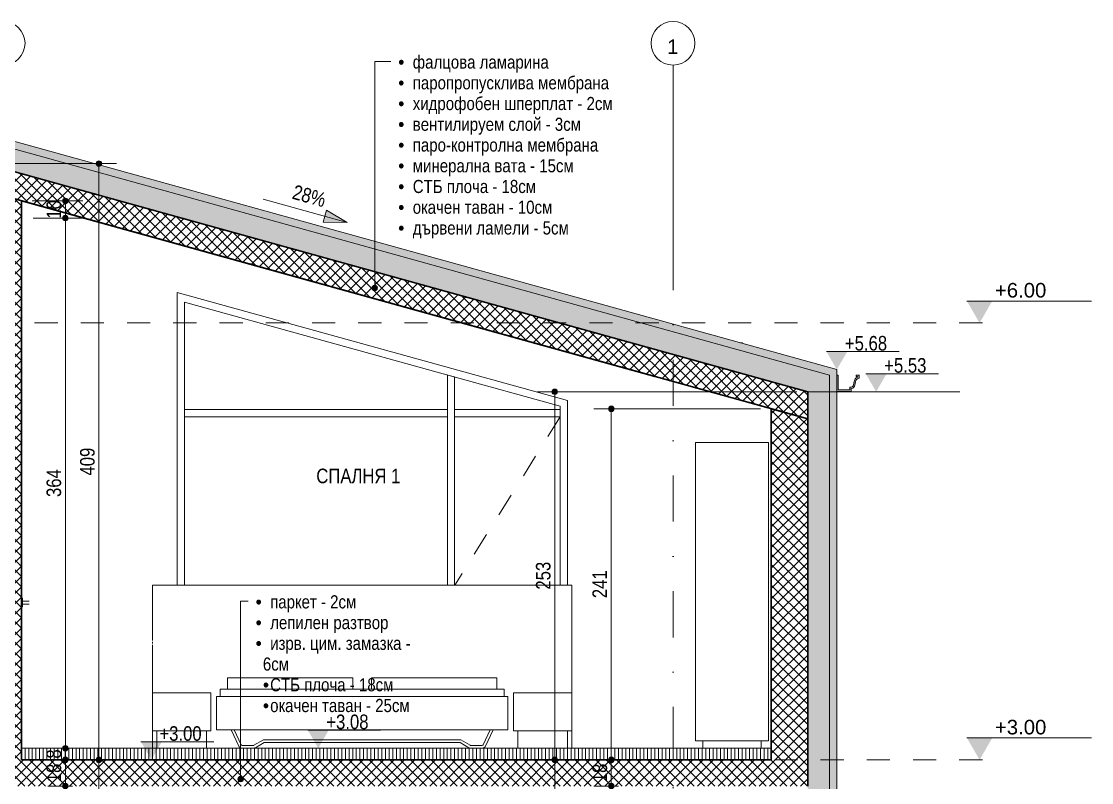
# Model space of a CAD drawing. Header units: centimetres. Extents: x -1889 to 51, y -191 to 807.
# Drawn here: x -684 to 51, y 284 to 807 of the extents above; entities that cross this region are included whole.
import ezdxf

# ---------------------------------------------------------------- set-up
doc = ezdxf.new("R2010")
doc.units = ezdxf.units.CM
doc.linetypes.add('Dash', pattern=[31.75, 15.875, -15.875])
doc.linetypes.add('Dash dot', pattern=[79.375, 31.75, -23.8125, 0, -23.8125])
for name, color, linetype, lineweight in [('A-ANNO-DIMS', 7, 'Continuous', 9), ('A-ANNO-DIMS-50', 7, 'Continuous', 9), ('A-ANNO-NOTE', 7, 'Continuous', 9), ('A-AREA-IDEN', 7, 'Continuous', 9), ('A-DETL-MBND', 7, 'Continuous', 9), ('A-DOOR', 7, 'Continuous', 9), ('A-FLOR-FNSH', 7, 'Continuous', 9), ('A-FLOR-LEVL', 7, 'Continuous', 9), ('A-FLOR-MCUT', 7, 'Continuous', 9), ('A-FLOR-PATT', 7, 'Continuous', 9), ('A-GLAZ-CWMG', 7, 'Continuous', 9), ('A-ROOF', 7, 'Continuous', 9), ('A-ROOF-FNSH', 7, 'Continuous', 9), ('A-ROOF-MCUT', 7, 'Continuous', 9), ('A-ROOF-OTLN', 7, 'Continuous', 9), ('A-ROOF-PATT', 7, 'Continuous', 9), ('A-WALL', 7, 'Continuous', 9), ('A-WALL-FNSH', 7, 'Continuous', 9), ('A-WALL-PATT', 7, 'Continuous', 9), ('G-ANNO-DIMS', 7, 'Continuous', 9), ('G-ANNO-TEXT', 7, 'Continuous', 9), ('I-FURN', 7, 'Continuous', 9), ('I-WALL', 7, 'Continuous', 9), ('S-COLS', 7, 'Continuous', 9), ('S-GRID', 7, 'Continuous', 9), ('S-GRID-IDEN', 7, 'Continuous', 9)]:
    doc.layers.add(name, color=color, linetype=linetype, lineweight=lineweight)
doc.layers.add('A-DETL', color=7, linetype='Continuous', lineweight=9, true_color=0x008000)
doc.styles.add('Arial', font='arial.ttf', dxfattribs={"height": 10})
doc.styles.add('Arial Narrow', font='ARIALN.TTF', dxfattribs={"height": 10})
doc.styles.add('Arial Narrow_1', font='ARIALN.TTF', dxfattribs={"height": 10})
doc.styles.add('Arial Narrow_2', font='ARIALN.TTF', dxfattribs={"height": 9})
doc.styles.add('Arial Narrow_3', font='ARIALN.TTF', dxfattribs={"height": 10})
doc.dimstyles.new('TEC_DIM', dxfattribs={"dimscale": 30.48, "dimtxt": 10.23431, "dimasz": 0.492126, "dimexe": 0.393701, "dimexo": 0.246063, "dimgap": 0, "dimtad": 1, "dimdec": 0, "dimzin": 0, "dimdsep": 46, "dimtxsty": 'Arial Narrow', "dimblk1": 'DOTSMALL', "dimblk2": 'DOTSMALL', "dimsah": 1, "dimcen": 0.09, "dimazin": 0, "dimtfac": 1, "dimtdec": 4, "dimtix": 1, "dimtmove": 0, "dimatfit": 3, "dimfxl": 0, "dimtvp": 1, "dimtolj": 1, "dimtzin": 0, "dimarcsym": 0})
doc.dimstyles.new('TEC_DIM_1', dxfattribs={"dimscale": 30.48, "dimtxt": 10.23431, "dimasz": 0.492126, "dimexe": 0.393701, "dimexo": 0.246063, "dimgap": 0, "dimtad": 1, "dimdec": 0, "dimzin": 0, "dimdsep": 46, "dimtxsty": 'Arial Narrow_3', "dimblk1": 'DOTSMALL', "dimblk2": 'DOTSMALL', "dimsah": 1, "dimcen": 0.09, "dimazin": 0, "dimtfac": 1, "dimtdec": 4, "dimtix": 1, "dimtmove": 0, "dimatfit": 3, "dimfxl": 0, "dimtvp": 1, "dimtolj": 1, "dimtzin": 0, "dimarcsym": 0})
pattern_1 = [(45, (-1066.009, 333.896), (-3.535534, 3.535534), []), (135, (-1066.009, 333.896), (-3.535534, -3.535534), [])]

# ---------------------------------------------------------------- blocks, each defined once
blk = doc.blocks.new('ЛЕГЛО - ДВОЙНО - 200x200cm-2336722-3-3')
at = {"layer": 'I-FURN', "color": 253, "true_color": 0xaaaaaa}
for p, q in [((-456.49, 356.26), (-542.52, 356.26)), ((-542.52, 353.72), (-542.52, 356.26)), ((-542.52, 351.18), (-542.52, 353.72)), ((-456.49, 356.26), (-456.49, 353.72)), ((-456.49, 353.72), (-456.49, 351.18)), ((-357.76, 356.26), (-443.79, 356.26)), ((-443.79, 353.72), (-443.79, 356.26)), ((-443.79, 351.18), (-443.79, 353.72)), ((-357.76, 356.26), (-357.76, 353.72)), ((-357.76, 353.72), (-357.76, 351.18)), ((-594.14, 346), (-554.14, 346)), ((-594.14, 320), (-594.14, 346)), ((-554.14, 320), (-554.14, 346)), ((-547.6, 348.64), (-547.6, 343.56)), ((-547.6, 348.64), (-545.06, 348.64)), ((-545.06, 348.64), (-355.22, 348.64)), ((-542.52, 348.64), (-542.52, 351.18)), ((-456.49, 351.18), (-456.49, 348.64)), ((-443.79, 348.64), (-443.79, 351.18)), ((-357.76, 351.18), (-357.76, 348.64)), ((-355.22, 348.64), (-352.68, 348.64)), ((-352.68, 343.56), (-352.68, 348.64)), ((-346.14, 346), (-306.14, 346)), ((-346.14, 320), (-346.14, 346)), ((-306.14, 320), (-306.14, 346)), ((-550.14, 343.56), (-350.14, 343.56)), ((-550.14, 320.7), (-550.14, 343.56)), ((-350.14, 320.7), (-350.14, 343.56)), ((-554.14, 320), (-594.14, 320)), ((-591.14, 308), (-591.14, 320)), ((-557.14, 320), (-557.14, 308)), ((-350.14, 320.7), (-550.14, 320.7)), ((-534.92, 309.47), (-540.15, 320.7)), ((-533.19, 310.27), (-538.05, 320.7)), ((-533.16, 310.27), (-538.02, 320.7)), ((-362.23, 320.7), (-367.1, 310.27)), ((-360.13, 320.7), (-365.37, 309.47)), ((-306.14, 320), (-346.14, 320)), ((-343.14, 308), (-343.14, 320)), ((-309.14, 320), (-309.14, 308)), ((-524.75, 309.91), (-532.61, 309.91)), ((-517.98, 313.72), (-524.44, 309.99)), ((-517.47, 311.81), (-523.48, 308.34)), ((-517.44, 311.81), (-523.45, 308.34)), ((-382.3, 313.72), (-517.98, 313.72)), ((-382.81, 311.81), (-517.47, 311.81)), ((-376.8, 308.34), (-382.81, 311.81)), ((-375.85, 309.99), (-382.3, 313.72)), ((-367.67, 309.91), (-375.53, 309.91)), ((-524.75, 308), (-532.61, 308)), ((-367.67, 308), (-375.53, 308))]:
    blk.add_line(p, q, dxfattribs=at)
for centre, radius, start, end in [((-532.61, 310.54), 2.54, 205, 270), ((-532.61, 310.54), 0.635, 205, 270), ((-532.58, 310.54), 0.635, 205, 270), ((-524.75, 310.54), 0.635, 270, 300), ((-375.53, 310.54), 0.635, 240, 270), ((-367.67, 310.54), 0.635, 270, 335), ((-367.67, 310.54), 2.54, 270, 335), ((-524.75, 310.54), 2.54, 270, 300), ((-524.72, 310.54), 2.54, 285, 300), ((-375.53, 310.54), 2.54, 240, 270)]:
    blk.add_arc(centre, radius, start, end, dxfattribs=at)
blk = doc.blocks.new('ГАРДЕРОБ - Гардероб 210-2502721-3-3')
at = {"layer": 'I-FURN', "color": 253, "true_color": 0xaaaaaa}
for p, q in [((-221.14, 518), (-171.14, 518)), ((-221.14, 518), (-221.14, 313)), ((-171.14, 518), (-171.14, 313)), ((-171.14, 313), (-221.14, 313)), ((-216.14, 313), (-216.14, 308)), ((-176.14, 313), (-176.14, 308))]:
    blk.add_line(p, q, dxfattribs=at)
blk = doc.blocks.new('Rectangular Mullion - TEC_DOGRAMA_TERASI_EX-2486679-3-3')
at = {"layer": 'A-GLAZ-CWMG'}
blk.add_line((-314.14, 538), (-314.14, 420), dxfattribs=at)
blk = doc.blocks.new('Rectangular Mullion - TEC_DOGRAMA_TERASI_EX-2493950-3-3')
at = {"layer": 'A-GLAZ-CWMG'}
blk.add_line((-572.14, 538), (-572.14, 614.4), dxfattribs=at)
blk = doc.blocks.new('Rectangular Mullion - TEC_DOGRAMA_TERASI_INT-2486674-3-3')
at = {"layer": 'A-GLAZ-CWMG'}
for p, q in [((-391.64, 538), (-391.64, 420)), ((-386.64, 420), (-386.64, 538))]:
    blk.add_line(p, q, dxfattribs=at)
blk = doc.blocks.new('TEC_DOOR-INT - 80x200-V1-3-3')
at = {"layer": 'A-DOOR'}
for p, q in [((-683.34, 411), (-684.14, 411)), ((-684.14, 405), (-683.34, 405)), ((-683.34, 411), (-683.34, 408)), ((-680.34, 409), (-683.34, 409)), ((-683.34, 408), (-683.34, 405)), ((-683.34, 407), (-680.34, 407))]:
    blk.add_line(p, q, dxfattribs=at)
at = {"layer": 'A-DOOR', "flags": 128}
for points in [[(-678.84, 409), (-678.84, 409), (-678.85, 409), (-678.85, 409), (-678.86, 409), (-678.87, 409), (-678.89, 409), (-678.9, 409), (-678.92, 409), (-678.94, 409), (-678.96, 409), (-678.99, 409), (-679.01, 409), (-679.04, 409), (-679.07, 409), (-679.11, 409), (-679.14, 409), (-679.18, 409), (-679.22, 409), (-679.26, 409), (-679.3, 409), (-679.34, 409), (-679.39, 409), (-679.43, 409), (-679.48, 409), (-679.53, 409), (-679.58, 409), (-679.64, 409), (-679.69, 409), (-679.74, 409), (-679.8, 409), (-679.86, 409), (-679.91, 409), (-679.97, 409), (-680.03, 409), (-680.09, 409), (-680.15, 409), (-680.21, 409), (-680.27, 409), (-680.33, 409), (-680.34, 409)], [(-680.34, 407), (-680.28, 407), (-680.22, 407), (-680.16, 407), (-680.1, 407), (-680.05, 407), (-679.99, 407), (-679.93, 407), (-679.87, 407), (-679.82, 407), (-679.76, 407), (-679.7, 407), (-679.65, 407), (-679.6, 407), (-679.55, 407), (-679.5, 407), (-679.45, 407), (-679.4, 407), (-679.35, 407), (-679.31, 407), (-679.27, 407), (-679.23, 407), (-679.19, 407), (-679.15, 407), (-679.11, 407), (-679.08, 407), (-679.05, 407), (-679.02, 407), (-678.99, 407), (-678.97, 407), (-678.95, 407), (-678.92, 407), (-678.91, 407), (-678.89, 407), (-678.88, 407), (-678.87, 407), (-678.86, 407), (-678.85, 407), (-678.85, 407), (-678.84, 407)]]:
    blk.add_lwpolyline(points, dxfattribs=at)
blk = doc.blocks.new('TEC-GLASSDOOR - TEC-GLASSDOOR-2486681-3-3')
at = {"layer": 'A-DOOR', "linetype": 'Dash'}
blk.add_line((-314.14, 535.5), (-386.44, 420), dxfattribs=at)
blk = doc.blocks.new('Rectangular Mullion - TEC_DOGRAMA_TERASI_EX-2493953-3-3')
at = {"layer": 'A-GLAZ-CWMG'}
blk.add_line((-314.14, 542.85), (-314.14, 538), dxfattribs=at)
blk = doc.blocks.new('Rectangular Mullion - TEC_DOGRAMA_TERASI_EX-2486685-3-3')
at = {"layer": 'A-GLAZ-CWMG'}
blk.add_line((-572.14, 420), (-572.14, 538), dxfattribs=at)
blk = doc.blocks.new('Rectangular Mullion - TEC_DOGRAMA_TERASI_INT-2419928-3-3')
at = {"layer": 'A-GLAZ-CWMG'}
for p, q in [((-572.14, 535.5), (-572.14, 540.5)), ((-391.64, 540.5), (-572.14, 540.5)), ((-391.64, 540.5), (-391.64, 535.5)), ((-572.14, 535.5), (-391.64, 535.5))]:
    blk.add_line(p, q, dxfattribs=at)
blk = doc.blocks.new('Rectangular Mullion - TEC_DOGRAMA_TERASI_INT-2419929-3-3')
at = {"layer": 'A-GLAZ-CWMG'}
for p, q in [((-386.64, 535.5), (-386.64, 540.5)), ((-314.14, 540.5), (-386.64, 540.5)), ((-314.14, 540.5), (-314.14, 535.5)), ((-386.64, 535.5), (-314.14, 535.5))]:
    blk.add_line(p, q, dxfattribs=at)
blk = doc.blocks.new('Rectangular Mullion - TEC_DOGRAMA_TERASI_INT-2493947-3-3')
at = {"layer": 'A-GLAZ-CWMG'}
for p, q in [((-390.48, 564.02), (-391.64, 564.35)), ((-391.64, 564.35), (-391.64, 538)), ((-386.64, 562.96), (-390.48, 564.02)), ((-386.64, 538), (-386.64, 562.96))]:
    blk.add_line(p, q, dxfattribs=at)
blk = doc.blocks.new('Rectangular Mullion - TEC_DOGRAMA_TERASI_EX-2493948-3-3')
at = {"layer": 'A-GLAZ-CWMG'}
blk.add_line((-390.48, 564.02), (-314.14, 542.85), dxfattribs=at)
blk = doc.blocks.new('Rectangular Mullion - TEC_DOGRAMA_TERASI_EX-2493949-3-3')
at = {"layer": 'A-GLAZ-CWMG'}
blk.add_line((-572.14, 614.4), (-390.48, 564.02), dxfattribs=at)
blk = doc.blocks.new('Level - w_ name-271244-3-3')
at = {"layer": 'A-FLOR-LEVL'}
blk.add_hatch(color=256, dxfattribs=at).paths.add_polyline_path([(-34.78, 15), (-17.46, 15), (-26.12, 0)])
blk.add_line((-34.78, 15), (50.8, 15), dxfattribs=at)
blk = doc.blocks.new('Grid - TEC_GRID_CIRCLE-145857-3-3')
at = {"layer": 'S-GRID-IDEN'}
blk.add_circle((-696.64, 792.09), 15, dxfattribs=at)
blk = doc.blocks.new('Spot Elevations - ELEVATION_PROJECT-150941-3-3')
at = {"layer": 'A-ANNO-NOTE'}
blk.add_hatch(color=256, dxfattribs=at).paths.add_polyline_path([(-602.03, 312.39), (-587.72, 312.39), (-594.88, 300)])
blk.add_line((-602.03, 312.39), (-552.03, 312.39), dxfattribs=at)
blk = doc.blocks.new('DIMBLOCK44-3-3')
at = {"layer": 'A-ANNO-DIMS-50', "transparency": 16777216}
h = blk.add_hatch(color=256, dxfattribs=at)
edge = h.paths.add_edge_path()
edge.add_arc((-653.97, 300), 1.88, 0, 360)
h = blk.add_hatch(color=256, dxfattribs=at)
edge = h.paths.add_edge_path()
edge.add_arc((-653.97, 282), 1.88, 0, 360)
for p, q in [((-649.12, 300), (-665.97, 300)), ((-653.97, 282), (-653.97, 300)), ((-653.97, 300), (-649.12, 300)), ((-649.12, 282), (-665.97, 282)), ((-653.97, 282), (-649.12, 282))]:
    blk.add_line(p, q, dxfattribs=at)
for centre in [(-653.97, 300), (-653.97, 282)]:
    blk.add_circle(centre, 1.88, dxfattribs=at)
at = {"layer": 'A-ANNO-DIMS-50', "color": 0, "transparency": 16777216, "insert": (-666.89, 284.66), "char_height": 10, "width": 15.2053, "attachment_point": 1, "rotation": 90, "line_spacing_factor": 0.974696, "style": 'Arial Narrow'}
blk.add_mtext('18', dxfattribs=at)
blk = doc.blocks.new('_DotSmall')
at = {"color": 0, "linetype": 'ByBlock', "const_width": 0.5}
blk.add_lwpolyline([(-0.0625, 0, 1), (0.0625, 0, 1)], format="xyb", close=True, dxfattribs=at)
blk = doc.blocks.new('DIMBLOCK45-3-3')
at = {"layer": 'A-ANNO-DIMS-50', "transparency": 16777216}
h = blk.add_hatch(color=256, dxfattribs=at)
edge = h.paths.add_edge_path()
edge.add_arc((-653.97, 308), 1.88, 0, 360)
h = blk.add_hatch(color=256, dxfattribs=at)
edge = h.paths.add_edge_path()
edge.add_arc((-653.97, 300), 1.88, 0, 360)
for p, q in [((-649.12, 308), (-665.97, 308)), ((-653.97, 300), (-653.97, 308)), ((-653.97, 308), (-649.12, 308)), ((-649.12, 300), (-665.97, 300)), ((-653.97, 300), (-649.12, 300))]:
    blk.add_line(p, q, dxfattribs=at)
for centre in [(-653.97, 308), (-653.97, 300)]:
    blk.add_circle(centre, 1.88, dxfattribs=at)
at = {"layer": 'A-ANNO-DIMS-50', "color": 0, "transparency": 16777216, "insert": (-666.89, 300.83), "char_height": 10, "width": 7.6026, "attachment_point": 1, "rotation": 90, "line_spacing_factor": 0.974696, "style": 'Arial Narrow'}
blk.add_mtext('\\fArial Narrow|b0|i0|c204|p34|;8', dxfattribs=at)
blk = doc.blocks.new('DIMBLOCK46-3-3')
at = {"layer": 'A-ANNO-DIMS-50', "transparency": 16777216}
h = blk.add_hatch(color=256, dxfattribs=at)
edge = h.paths.add_edge_path()
edge.add_arc((-653.97, 672), 1.88, 0, 360)
h = blk.add_hatch(color=256, dxfattribs=at)
edge = h.paths.add_edge_path()
edge.add_arc((-653.97, 308), 1.88, 0, 360)
for p, q in [((-675.98, 672), (-641.97, 672)), ((-653.97, 672), (-675.98, 672)), ((-653.97, 308), (-653.97, 672)), ((-649.12, 308), (-665.97, 308)), ((-653.97, 308), (-649.12, 308))]:
    blk.add_line(p, q, dxfattribs=at)
for centre in [(-653.97, 672), (-653.97, 308)]:
    blk.add_circle(centre, 1.88, dxfattribs=at)
at = {"layer": 'A-ANNO-DIMS-50', "color": 0, "transparency": 16777216, "insert": (-666.89, 480.5), "char_height": 10, "width": 22.8079, "attachment_point": 1, "rotation": 90, "line_spacing_factor": 0.974696, "style": 'Arial Narrow'}
blk.add_mtext('364', dxfattribs=at)
blk = doc.blocks.new('DIMBLOCK47-3-3')
at = {"layer": 'A-ANNO-DIMS-50', "transparency": 16777216}
h = blk.add_hatch(color=256, dxfattribs=at)
edge = h.paths.add_edge_path()
edge.add_arc((-653.97, 683.86), 1.88, 0, 360)
h = blk.add_hatch(color=256, dxfattribs=at)
edge = h.paths.add_edge_path()
edge.add_arc((-653.97, 672), 1.88, 0, 360)
for p, q in [((-676.64, 683.86), (-641.97, 683.86)), ((-653.97, 683.86), (-676.64, 683.86)), ((-653.97, 672), (-653.97, 683.86)), ((-675.98, 672), (-641.97, 672)), ((-653.97, 672), (-675.98, 672))]:
    blk.add_line(p, q, dxfattribs=at)
for centre in [(-653.97, 683.86), (-653.97, 672)]:
    blk.add_circle(centre, 1.88, dxfattribs=at)
at = {"layer": 'A-ANNO-DIMS-50', "color": 0, "transparency": 16777216, "insert": (-666.89, 671.59), "char_height": 10, "width": 15.2053, "attachment_point": 1, "rotation": 90, "line_spacing_factor": 0.974696, "style": 'Arial Narrow_3'}
blk.add_mtext('\u200e10', dxfattribs=at)
blk = doc.blocks.new('DIMBLOCK49-3-3')
at = {"layer": 'A-ANNO-DIMS-50', "transparency": 16777216}
h = blk.add_hatch(color=256, dxfattribs=at)
edge = h.paths.add_edge_path()
edge.add_arc((-630.94, 300), 1.88, 0, 360)
h = blk.add_hatch(color=256, dxfattribs=at)
edge = h.paths.add_edge_path()
edge.add_arc((-630.94, 0), 1.87, 0, 360)
for p, q in [((-626.09, 300), (-642.94, 300)), ((-630.94, 0), (-630.94, 300)), ((-630.94, 300), (-626.09, 300)), ((-626.09, 0), (-642.94, 0)), ((-630.94, 0), (-626.09, 0))]:
    blk.add_line(p, q, dxfattribs=at)
for centre, radius in [((-630.94, 300), 1.88), ((-630.94, 0), 1.87)]:
    blk.add_circle(centre, radius, dxfattribs=at)
at = {"layer": 'A-ANNO-DIMS-50', "color": 0, "transparency": 16777216, "insert": (-643.86, 140.5), "char_height": 10, "width": 22.8079, "attachment_point": 1, "rotation": 90, "line_spacing_factor": 0.974696, "style": 'Arial Narrow'}
blk.add_mtext('300', dxfattribs=at)
blk = doc.blocks.new('DIMBLOCK50-3-3')
at = {"layer": 'A-ANNO-DIMS-50', "transparency": 16777216}
h = blk.add_hatch(color=256, dxfattribs=at)
edge = h.paths.add_edge_path()
edge.add_arc((-630.94, 709.47), 1.88, 0, 360)
h = blk.add_hatch(color=256, dxfattribs=at)
edge = h.paths.add_edge_path()
edge.add_arc((-630.94, 300), 1.88, 0, 360)
for p, q in [((-701.64, 709.47), (-618.94, 709.47)), ((-630.94, 709.47), (-701.64, 709.47)), ((-630.94, 300), (-630.94, 709.47)), ((-626.09, 300), (-642.94, 300)), ((-630.94, 300), (-626.09, 300))]:
    blk.add_line(p, q, dxfattribs=at)
for centre in [(-630.94, 709.47), (-630.94, 300)]:
    blk.add_circle(centre, 1.88, dxfattribs=at)
at = {"layer": 'A-ANNO-DIMS-50', "color": 0, "transparency": 16777216, "insert": (-643.86, 495.23), "char_height": 10, "width": 22.8079, "attachment_point": 1, "rotation": 90, "line_spacing_factor": 0.974696, "style": 'Arial Narrow'}
blk.add_mtext('409', dxfattribs=at)
blk = doc.blocks.new('DIMBLOCK53-3-3')
at = {"layer": 'A-ANNO-DIMS-50', "transparency": 16777216}
h = blk.add_hatch(color=256, dxfattribs=at)
edge = h.paths.add_edge_path()
edge.add_arc((-279.04, 300), 1.88, 0, 360)
h = blk.add_hatch(color=256, dxfattribs=at)
edge = h.paths.add_edge_path()
edge.add_arc((-279.04, 282), 1.88, 0, 360)
for p, q in [((-274.19, 300), (-291.04, 300)), ((-279.04, 282), (-279.04, 300)), ((-279.04, 300), (-274.19, 300)), ((-274.19, 282), (-291.04, 282)), ((-279.04, 282), (-274.19, 282))]:
    blk.add_line(p, q, dxfattribs=at)
for centre in [(-279.04, 300), (-279.04, 282)]:
    blk.add_circle(centre, 1.88, dxfattribs=at)
at = {"layer": 'A-ANNO-DIMS-50', "color": 0, "transparency": 16777216, "insert": (-291.97, 284.66), "char_height": 10, "width": 15.2053, "attachment_point": 1, "rotation": 90, "line_spacing_factor": 0.974696, "style": 'Arial Narrow'}
blk.add_mtext('18', dxfattribs=at)
blk = doc.blocks.new('DIMBLOCK54-3-3')
at = {"layer": 'A-ANNO-DIMS-50', "transparency": 16777216}
h = blk.add_hatch(color=256, dxfattribs=at)
edge = h.paths.add_edge_path()
edge.add_arc((-279.04, 541.04), 1.88, 0, 360)
h = blk.add_hatch(color=256, dxfattribs=at)
edge = h.paths.add_edge_path()
edge.add_arc((-279.04, 300), 1.88, 0, 360)
for p, q in [((-176.64, 541.04), (-291.04, 541.04)), ((-279.04, 300), (-279.04, 541.04)), ((-279.04, 541.04), (-176.64, 541.04)), ((-274.19, 300), (-291.04, 300)), ((-279.04, 300), (-274.19, 300))]:
    blk.add_line(p, q, dxfattribs=at)
for centre in [(-279.04, 541.04), (-279.04, 300)]:
    blk.add_circle(centre, 1.88, dxfattribs=at)
at = {"layer": 'A-ANNO-DIMS-50', "color": 0, "transparency": 16777216, "insert": (-291.97, 411.02), "char_height": 10, "width": 22.8079, "attachment_point": 1, "rotation": 90, "line_spacing_factor": 0.974696, "style": 'Arial Narrow'}
blk.add_mtext('241', dxfattribs=at)
blk = doc.blocks.new('DIMBLOCK56-3-3')
at = {"layer": 'A-ANNO-DIMS-50', "transparency": 16777216}
h = blk.add_hatch(color=256, dxfattribs=at)
edge = h.paths.add_edge_path()
edge.add_arc((-317.87, 300), 1.88, 0, 360)
h = blk.add_hatch(color=256, dxfattribs=at)
edge = h.paths.add_edge_path()
edge.add_arc((-317.87, 0), 1.87, 0, 360)
for p, q in [((-313.03, 300), (-329.87, 300)), ((-317.87, 0), (-317.87, 300)), ((-317.87, 300), (-313.03, 300)), ((-313.03, 0), (-329.87, 0)), ((-317.87, 0), (-313.03, 0))]:
    blk.add_line(p, q, dxfattribs=at)
for centre, radius in [((-317.87, 300), 1.88), ((-317.87, 0), 1.87)]:
    blk.add_circle(centre, radius, dxfattribs=at)
at = {"layer": 'A-ANNO-DIMS-50', "color": 0, "transparency": 16777216, "insert": (-330.8, 140.5), "char_height": 10, "width": 22.8079, "attachment_point": 1, "rotation": 90, "line_spacing_factor": 0.974696, "style": 'Arial Narrow'}
blk.add_mtext('300', dxfattribs=at)
blk = doc.blocks.new('DIMBLOCK57-3-3')
at = {"layer": 'A-ANNO-DIMS-50', "transparency": 16777216}
h = blk.add_hatch(color=256, dxfattribs=at)
edge = h.paths.add_edge_path()
edge.add_arc((-317.87, 552.78), 1.88, 0, 360)
h = blk.add_hatch(color=256, dxfattribs=at)
edge = h.paths.add_edge_path()
edge.add_arc((-317.87, 300), 1.88, 0, 360)
for p, q in [((-151.64, 552.78), (-329.87, 552.78)), ((-317.87, 300), (-317.87, 552.78)), ((-317.87, 552.78), (-151.64, 552.78)), ((-313.03, 300), (-329.87, 300)), ((-317.87, 300), (-313.03, 300))]:
    blk.add_line(p, q, dxfattribs=at)
for centre in [(-317.87, 552.78), (-317.87, 300)]:
    blk.add_circle(centre, 1.88, dxfattribs=at)
at = {"layer": 'A-ANNO-DIMS-50', "color": 0, "transparency": 16777216, "insert": (-330.8, 416.89), "char_height": 10, "width": 22.8079, "attachment_point": 1, "rotation": 90, "line_spacing_factor": 0.974696, "style": 'Arial Narrow'}
blk.add_mtext('253', dxfattribs=at)

msp = doc.modelspace()

# ---------------------------------------------------------------- hatches: boundary and pattern name
at = {"layer": 'A-FLOR-PATT'}
h = msp.add_hatch(dxfattribs=at)
h.set_pattern_fill('FP1_6', color=256, style=0, pattern_type=2)
h.set_pattern_definition(pattern_1)
h.paths.add_polyline_path([(-821.66, 587), (-684.14, 587), (-684.14, 605), (-1339.14, 605), (-1339.14, 587), (-940.23, 587)])
at = {"layer": 'A-FLOR-PATT', "true_color": 0x787878}
h = msp.add_hatch(dxfattribs=at)
h.set_pattern_fill('FP1_5', color=8, style=0, pattern_type=2)
h.set_pattern_definition([(270, (-964.143, 308), (2.5, -9e-15), [])])
h.paths.add_polyline_path([(-1759.14, 300), (-1364.14, 300), (-1364.14, 308), (-1759.14, 308)])
h.paths.add_polyline_path([(-169.14, 300), (-169.14, 308), (-684.14, 308), (-684.14, 300), (-169.51, 300)])
h.paths.add_polyline_path([(-1339.14, 300), (-944.14, 300), (-944.14, 308), (-1339.14, 308)])
h.paths.add_polyline_path([(-724.84, 300), (-709.14, 300), (-709.14, 308), (-919.14, 308), (-919.14, 300), (-728.33, 300)])
at = {"layer": 'A-FLOR-PATT'}
h = msp.add_hatch(dxfattribs=at)
h.set_pattern_fill('FP1_6', color=256, style=0, pattern_type=2)
h.set_pattern_definition(pattern_1)
h.paths.add_polyline_path([(-169.14, 282), (-144.14, 282), (-144.14, 300), (-1784.14, 300), (-1784.14, 282), (-169.51, 282)])
at = {"layer": 'A-ROOF-PATT', "true_color": 0xc0c0c0}
for points in [[(-124.14, 562.8), (-124.14, 567.99), (-729.14, 735.77), (-729.14, 730.58), (-129.14, 564.19)], [(-114.5, 552.99), (-114.36, 553.05), (-114.3, 553.19), (-114.3, 554.75), (-114.21, 554.93), (-114.03, 555.02), (-112.54, 555.83), (-111.81, 557.36), (-111.32, 559.69), (-110.59, 561.23), (-108.96, 562.1), (-108.9, 562.24), (-108.9, 563.92), (-108.98, 564.11), (-109.16, 564.18), (-110.86, 564.18), (-110.86, 563.18), (-109.9, 563.18), (-109.9, 562.85), (-111.52, 561.69), (-112.3, 559.86), (-112.8, 557.52), (-113.36, 556.42), (-114.52, 555.97), (-115.3, 555.97), (-115.3, 553.99), (-123.14, 553.99), (-123.14, 564.18), (-124.14, 564.18), (-124.14, 552.99)]]:
    msp.add_hatch(color=9, dxfattribs=at).paths.add_polyline_path(points)
at = {"layer": 'A-ROOF-PATT', "true_color": 0xffff80}
msp.add_hatch(color=51, dxfattribs=at).paths.add_polyline_path([(-129.14, 548.62), (-129.14, 564.19), (-724.14, 729.2), (-724.14, 713.63), (-139.87, 551.6)])
at = {"layer": 'A-ROOF-PATT'}
h = msp.add_hatch(dxfattribs=at)
h.set_pattern_fill('FP1_6', color=256, style=0, pattern_type=2)
h.set_pattern_definition(pattern_1)
h.paths.add_polyline_path([(-144.14, 534.1), (-144.14, 552.78), (-709.14, 709.47), (-709.14, 690.79), (-169.51, 541.14)])
at = {"layer": 'A-ROOF-PATT', "lineweight": 5, "true_color": 0xc0c0c0}
msp.add_hatch(color=9, dxfattribs=at).paths.add_polyline_path([(-188.9, 585.95), (-188.9, 586.11), (-189.16, 586.37), (-190.41, 586.37), (-189.06, 585.99)])
at = {"layer": 'A-WALL-PATT', "true_color": 0xc0c0c0}
msp.add_hatch(color=9, dxfattribs=at).paths.add_polyline_path([(-124.14, 245), (-124.14, 562.8), (-129.14, 564.19), (-129.14, 245)])
at = {"layer": 'A-WALL-PATT', "true_color": 0xffff80}
for points in [[(-129.14, 300), (-129.14, 548.62), (-144.14, 552.78), (-144.14, 300)], [(-129.14, 245), (-129.14, 300), (-144.14, 300), (-144.14, 245)]]:
    msp.add_hatch(color=51, dxfattribs=at).paths.add_polyline_path(points)
at = {"layer": 'G-ANNO-DIMS'}
msp.add_hatch(color=256, dxfattribs=at).paths.add_polyline_path([(-460.4, 669.03), (-474.56, 677.37), (-476.83, 669.17)])
at = {"layer": 'G-ANNO-TEXT'}
h = msp.add_hatch(color=256, dxfattribs=at)
edge = h.paths.add_edge_path()
edge.add_arc((-441.54, 624.06), 1.88, 0, 360)
h = msp.add_hatch(color=256, dxfattribs=at)
edge = h.paths.add_edge_path()
edge.add_arc((-533.6, 286.75), 1.88, 0, 360)
at = {"layer": 'S-COLS'}
h = msp.add_hatch(dxfattribs=at)
h.set_pattern_fill('FP1_6', color=256, style=0, pattern_type=2)
h.set_pattern_definition(pattern_1)
h.paths.add_polyline_path([(-709.14, 300), (-684.14, 300), (-684.14, 587), (-709.14, 587), (-709.14, 308)])
h.paths.add_polyline_path([(-684.14, 605), (-684.14, 683.86), (-709.14, 690.79), (-709.14, 605), (-703.08, 605)])
h = msp.add_hatch(dxfattribs=at)
h.set_pattern_fill('FP1_6', color=256, style=0, pattern_type=2)
h.set_pattern_definition(pattern_1)
h.paths.add_polyline_path([(-144.14, 300), (-144.14, 534.1), (-169.14, 541.04), (-169.14, 300)])

# ---------------------------------------------------------------- linework, layer by layer
at = {"layer": 'A-DETL', "color": 7, "lineweight": 30}
for p, q in [((-709.14, 690.79), (-144.14, 534.1)), ((-684.14, 605), (-684.14, 683.86)), ((-249.14, 563.22), (-684.14, 683.86)), ((-684.14, 308), (-684.14, 587)), ((-148.95, 535.44), (-224.14, 556.29)), ((-144.14, 300), (-144.14, 534.1)), ((-684.14, 300), (-684.14, 308))]:
    msp.add_line(p, q, dxfattribs=at)
at = {"layer": 'A-DETL-MBND'}
msp.add_line((-577.14, 620.98), (-577.14, 420), dxfattribs=at)
at = {"layer": 'A-FLOR-FNSH', "lineweight": 30}
for p, q in [((-684.14, 587), (-684.14, 605)), ((-169.14, 300), (-684.14, 300))]:
    msp.add_line(p, q, dxfattribs=at)
at = {"layer": 'A-FLOR-FNSH'}
for p, q in [((-532.61, 308), (-684.14, 308)), ((-375.53, 308), (-524.75, 308)), ((-169.14, 308), (-367.67, 308)), ((-169.14, 300), (-169.14, 308))]:
    msp.add_line(p, q, dxfattribs=at)
at = {"layer": 'A-FLOR-LEVL', "linetype": 'Dash'}
for p, q in [((-1881.56, 600), (-17.46, 600)), ((-1881.56, 300), (-17.46, 300))]:
    msp.add_line(p, q, dxfattribs=at)
at = {"layer": 'A-FLOR-MCUT'}
msp.add_line((-684.14, 308), (-684.14, 300), dxfattribs=at)
at = {"layer": 'A-ROOF', "lineweight": 30}
msp.add_line((-144.14, 552.78), (-709.14, 709.47), dxfattribs=at)
at = {"layer": 'A-ROOF'}
msp.add_line((-129.14, 548.62), (-129.14, 564.19), dxfattribs=at)
at = {"layer": 'A-ROOF-FNSH'}
for p, q in [((-124.14, 567.99), (-729.14, 735.77)), ((-724.14, 729.2), (-129.14, 564.19)), ((-124.14, 564.18), (-124.14, 567.99))]:
    msp.add_line(p, q, dxfattribs=at)
at = {"layer": 'A-ROOF-MCUT'}
for p, q in [((-123.14, 564.18), (-124.14, 564.18)), ((-124.14, 564.18), (-124.14, 552.99)), ((-123.14, 553.99), (-123.14, 564.18)), ((-112.3, 559.86), (-112.8, 557.52)), ((-111.81, 557.36), (-111.32, 559.69)), ((-109.16, 564.18), (-110.86, 564.18)), ((-110.86, 564.18), (-110.86, 563.18)), ((-110.86, 563.18), (-109.9, 563.18)), ((-109.9, 563.18), (-109.9, 562.85)), ((-108.9, 562.24), (-108.9, 563.92)), ((-124.14, 552.99), (-114.5, 552.99)), ((-115.3, 553.99), (-123.14, 553.99)), ((-114.52, 555.97), (-115.3, 555.97)), ((-115.3, 555.97), (-115.3, 553.99)), ((-114.3, 553.19), (-114.3, 554.75))]:
    msp.add_line(p, q, dxfattribs=at)
for centre, radius, start, end in [((-108.61, 559.35), 3.73, 110.32225, 172.11681), ((-108.61, 559.35), 2.73, 100.46368, 172.80947), ((-109.16, 563.92), 0.261, 0, 90), ((-109.1, 562.24), 0.2, 270, 360), ((-114.52, 557.7), 1.73, 270, 354.0375), ((-114.5, 553.19), 0.2, 270, 0), ((-113.98, 554.69), 0.333, 98.74106, 168.05335), ((-114.52, 557.7), 2.73, 280.46368, 352.80947)]:
    msp.add_arc(centre, radius, start, end, dxfattribs=at)
at = {"layer": 'A-ROOF-OTLN'}
for p, q in [((-189.16, 586.37), (-190.41, 586.37)), ((-188.9, 585.95), (-188.9, 586.11))]:
    msp.add_line(p, q, dxfattribs=at)
msp.add_arc((-189.16, 586.11), 0.261, 0, 90, dxfattribs=at)
at = {"layer": 'A-WALL'}
for p, q in [((-577.14, 620.98), (-309.14, 546.65)), ((-309.14, 546.65), (-309.14, 420)), ((-144.14, 534.1), (-144.14, 300))]:
    msp.add_line(p, q, dxfattribs=at)
at = {"layer": 'A-WALL', "lineweight": 30}
for p, q in [((-144.14, 552.78), (-144.14, 534.1)), ((-144.14, 300), (-144.14, 282))]:
    msp.add_line(p, q, dxfattribs=at)
at = {"layer": 'A-WALL-FNSH'}
for p, q in [((-124.14, 245), (-124.14, 552.99)), ((-129.14, 548.62), (-129.14, 245))]:
    msp.add_line(p, q, dxfattribs=at)
at = {"layer": 'G-ANNO-DIMS'}
for p, q in [((-518.21, 685.06), (-460.4, 669.03)), ((-474.56, 677.37), (-476.83, 669.17)), ((-460.4, 669.03), (-474.56, 677.37)), ((-476.83, 669.17), (-460.4, 669.03)), ((-144.14, 552.78), (-39.75, 552.78)), ((-39.75, 552.78), (-97.14, 552.78))]:
    msp.add_line(p, q, dxfattribs=at)
at = {"layer": 'G-ANNO-TEXT'}
for p, q in [((-441.54, 779.52), (-430.38, 779.52)), ((-441.54, 624.06), (-441.54, 779.52)), ((-533.6, 408.86), (-528.31, 408.86)), ((-533.6, 286.75), (-533.6, 408.86))]:
    msp.add_line(p, q, dxfattribs=at)
for centre in [(-441.54, 624.06), (-533.6, 286.75)]:
    msp.add_circle(centre, 1.88, dxfattribs=at)
at = {"layer": 'I-WALL'}
for p, q in [((-306.14, 420), (-594.14, 420)), ((-594.14, 420), (-594.14, 382)), ((-306.14, 346), (-306.14, 420)), ((-594.14, 381), (-594.14, 380)), ((-594.14, 379), (-594.14, 346)), ((-594.14, 320), (-594.14, 308)), ((-306.14, 308), (-306.14, 320))]:
    msp.add_line(p, q, dxfattribs=at)
at = {"layer": 'S-COLS', "lineweight": 30}
for p, q in [((-144.14, 534.1), (-169.14, 541.04)), ((-169.14, 541.04), (-169.14, 300))]:
    msp.add_line(p, q, dxfattribs=at)
at = {"layer": 'S-GRID', "color": 1, "lineweight": 18, "true_color": 0xff0000}
msp.add_line((-236.64, 652.09), (-236.64, 777.09), dxfattribs=at)
at = {"layer": 'S-GRID', "color": 1, "linetype": 'Dash dot', "lineweight": 18, "true_color": 0xff0000}
msp.add_line((-236.64, -92.75), (-236.64, 652.09), dxfattribs=at)

# ---------------------------------------------------------------- block references
at = {"layer": 'A-ANNO-NOTE'}
msp.add_blockref('Spot Elevations - ELEVATION_PROJECT-150941-3-3', (0, 0), dxfattribs=at)
at = {"layer": 'A-DOOR'}
for name in ['TEC-GLASSDOOR - TEC-GLASSDOOR-2486681-3-3', 'TEC_DOOR-INT - 80x200-V1-3-3']:
    msp.add_blockref(name, (0, 0), dxfattribs=at)
at = {"layer": 'A-FLOR-LEVL'}
for p in [(0, 600), (0, 300)]:
    msp.add_blockref('Level - w_ name-271244-3-3', p, dxfattribs=at)
at = {"layer": 'A-GLAZ-CWMG'}
for name in ['Rectangular Mullion - TEC_DOGRAMA_TERASI_EX-2493950-3-3', 'Rectangular Mullion - TEC_DOGRAMA_TERASI_EX-2493949-3-3', 'Rectangular Mullion - TEC_DOGRAMA_TERASI_INT-2493947-3-3', 'Rectangular Mullion - TEC_DOGRAMA_TERASI_EX-2493948-3-3', 'Rectangular Mullion - TEC_DOGRAMA_TERASI_INT-2419928-3-3', 'Rectangular Mullion - TEC_DOGRAMA_TERASI_EX-2486685-3-3', 'Rectangular Mullion - TEC_DOGRAMA_TERASI_INT-2486674-3-3', 'Rectangular Mullion - TEC_DOGRAMA_TERASI_INT-2419929-3-3', 'Rectangular Mullion - TEC_DOGRAMA_TERASI_EX-2493953-3-3', 'Rectangular Mullion - TEC_DOGRAMA_TERASI_EX-2486679-3-3']:
    msp.add_blockref(name, (0, 0), dxfattribs=at)
at = {"layer": 'G-ANNO-DIMS'}
for p in [(470.73, 267.99), (497.73, 252.78), (114.6, 8)]:
    msp.add_blockref('Spot Elevations - ELEVATION_PROJECT-150941-3-3', p, dxfattribs=at)
at = {"layer": 'I-FURN', "color": 253, "true_color": 0xaaaaaa}
for name in ['ГАРДЕРОБ - Гардероб 210-2502721-3-3', 'ЛЕГЛО - ДВОЙНО - 200x200cm-2336722-3-3']:
    msp.add_blockref(name, (0, 0), dxfattribs=at)
at = {"layer": 'S-GRID-IDEN'}
for p in [(0, 0), (460, 0)]:
    msp.add_blockref('Grid - TEC_GRID_CIRCLE-145857-3-3', p, dxfattribs=at)

# ---------------------------------------------------------------- texts
at = {"layer": 'A-AREA-IDEN', "insert": (-452.75, 489.82), "char_height": 10, "width": 58.9, "attachment_point": 8, "line_spacing_factor": 0.949189, "style": 'Arial Narrow_1'}
msp.add_mtext('\\pt63.5,127,190.5,254,317.5,381,444.5,508,571.5,635,698.5,762,825.5,889,952.5,1016,1079.5,1143,1206.5,1270,1333.5,1397,1460.5,1524,1587.5,1651,1714.5,1778,1841.5,1905,1968.5,2032;{\\fArial Narrow|b0|i0|c204|p34;СПАЛНЯ }1', dxfattribs=at)
at = {"layer": 'A-FLOR-LEVL', "char_height": 10, "width": 36.4, "attachment_point": 4, "line_spacing_factor": 0.936439, "style": 'Arial'}
for s, insert in [('\\pt5,10,15,20,25,30,35,40,45,50,55,60,65,70,75,80,85,90,95,100,105,110,115,120,125,130,135,140,145,150,155,160;+6.00', (-15.62, 622.41)), ('\\pt5,10,15,20,25,30,35,40,45,50,55,60,65,70,75,80,85,90,95,100,105,110,115,120,125,130,135,140,145,150,155,160;+3.00', (-15.62, 322.41))]:
    msp.add_mtext(s, dxfattribs=dict(at, insert=insert))
at = {"layer": 'G-ANNO-DIMS', "insert": (-496.18, 695.13), "char_height": 10, "width": 27.5081, "attachment_point": 1, "rotation": 344.5, "line_spacing_factor": 0.974696, "style": 'Arial Narrow'}
msp.add_mtext('28%', dxfattribs=at)
at = {"layer": 'G-ANNO-DIMS', "char_height": 10, "width": 34.7536, "attachment_point": 1, "line_spacing_factor": 0.974696, "style": 'Arial Narrow'}
for s, insert in [('+5.68', (-118.62, 591.08)), ('+5.53', (-91.62, 575.87)), ('+3.08', (-474.76, 331.09)), ('+3.00', (-589.36, 323.09))]:
    msp.add_mtext(s, dxfattribs=dict(at, insert=insert))
at = {"layer": 'G-ANNO-TEXT', "char_height": 9, "attachment_point": 1, "line_spacing_factor": 0.949189, "style": 'Arial Narrow_2'}
for s, insert, width in [('\\pi-5.00004,l5.00004,t9.99999,15.00003,19.99998,25.00002,29.99997,35.00001,39.99996,45,50.00004,54.99999,60.00003,64.99998,70.00002,74.99997,80.00001,84.99996,90,95.00004,99.99999,105.00003,109.99998,115.00002,119.99997,125.00001,129.99996,135,140.00004,144.99999,150.00003,154.99998,160.00002;{\\fSymbol|b0|i0|c2|p18;·^I\\fArial Narrow|b0|i0|c204|p34;фалцова ламарина\\P\\fSymbol|b0|i0|c2|p18;·^I\\fArial Narrow|b0|i0|c204|p34;паропропусклива мембрана\\P\\fSymbol|b0|i0|c2|p18;·^I\\fArial Narrow|b0|i0|c204|p34;хидрофобен шперплат }- 2{\\fArial Narrow|b0|i0|c204|p34;см\\P\\fSymbol|b0|i0|c2|p18;·^I\\fArial Narrow|b0|i0|c204|p34;вентилируем слой }- 3{\\fArial Narrow|b0|i0|c204|p34;см\\P\\fSymbol|b0|i0|c2|p18;·^I\\fArial Narrow|b0|i0|c204|p34;паро}-{\\fArial Narrow|b0|i0|c204|p34;контролна мембрана\\P\\fSymbol|b0|i0|c2|p18;·^I\\fArial Narrow|b0|i0|c204|p34;минерална вата }- 15{\\fArial Narrow|b0|i0|c204|p34;см\\P\\fSymbol|b0|i0|c2|p18;·^I\\fArial Narrow|b0|i0|c204|p34;СТБ плоча }- 18{\\fArial Narrow|b0|i0|c204|p34;см\\P\\fSymbol|b0|i0|c2|p18;·^I\\fArial Narrow|b0|i0|c204|p34;окачен таван }- 10{\\fArial Narrow|b0|i0|c204|p34;см\\P\\fSymbol|b0|i0|c2|p18;·^I\\fArial Narrow|b0|i0|c204|p34;дървени ламели }- 5{\\fArial Narrow|b0|i0|c204|p34;см}', (-425.38, 783.68), 216.6), ('\\pi-5.00004,l5.00004,t9.99999,15.00003,19.99998,25.00002,29.99997,35.00001,39.99996,45,50.00004,54.99999,60.00003,64.99998,70.00002,74.99997,80.00001,84.99996,90,95.00004,99.99999,105.00003,109.99998,115.00002,119.99997,125.00001,129.99996,135,140.00004,144.99999,150.00003,154.99998,160.00002;{\\fSymbol|b0|i0|c2|p18;·^I\\fArial Narrow|b0|i0|c204|p34;паркет }- 2{\\fArial Narrow|b0|i0|c204|p34;см\\P\\fSymbol|b0|i0|c2|p18;·^I\\fArial Narrow|b0|i0|c204|p34;лепилен разтвор \\P\\fSymbol|b0|i0|c2|p18;·^I\\fArial Narrow|b0|i0|c204|p34;изрв}. {\\fArial Narrow|b0|i0|c204|p34;цим}. {\\fArial Narrow|b0|i0|c204|p34;замазка }- \\P\\pi0,t5.00004,9.99999,15.00003,19.99998,25.00002,29.99997,35.00001,39.99996,45,50.00004,54.99999,60.00003,64.99998,70.00002,74.99997,80.00001,84.99996,90,95.00004,99.99999,105.00003,109.99998,115.00002,119.99997,125.00001,129.99996,135,140.00004,144.99999,150.00003,154.99998,160.00002;6{\\fArial Narrow|b0|i0|c204|p34;см \\P\\pi-5.00004,t9.99999,15.00003,19.99998,25.00002,29.99997,35.00001,39.99996,45,50.00004,54.99999,60.00003,64.99998,70.00002,74.99997,80.00001,84.99996,90,95.00004,99.99999,105.00003,109.99998,115.00002,119.99997,125.00001,129.99996,135,140.00004,144.99999,150.00003,154.99998,160.00002;\\fSymbol|b0|i0|c2|p18;·^I\\fArial Narrow|b0|i0|c204|p34;СТБ плоча }- 18{\\fArial Narrow|b0|i0|c204|p34;см\\P\\fSymbol|b0|i0|c2|p18;·^I\\fArial Narrow|b0|i0|c204|p34;окачен таван }- 25{\\fArial Narrow|b0|i0|c204|p34;см}', (-523.31, 413.01), 123.927)]:
    msp.add_mtext(s, dxfattribs=dict(at, insert=insert, width=width))
at = {"layer": 'S-GRID-IDEN', "insert": (-236.8, 789.71), "char_height": 10, "width": 8.25, "attachment_point": 5, "line_spacing_factor": 0.936439, "style": 'Arial'}
msp.add_mtext('\\pt50,100,150,200,250,300,350,400,450,500,550,600,650,700,750,800,850,900,950,1000,1050,1100,1150,1200,1250,1300,1350,1400,1450,1500,1550,1600;1', dxfattribs=at)

# ---------------------------------------------------------------- dimensions: what is measured, and where the dimension line sits
at = {"layer": 'A-ANNO-DIMS'}
for base, p1, p2, override, picture, middle in [((-630.94, 709.47), (-633.59, 300), (-709.14, 709.47), {"dimpost": '<>', "dimfxl": 416.382981}, 'DIMBLOCK50-3-3', (-636.05, 504.74)), ((-653.97, 672), (-656.62, 308), (-683.48, 672), {"dimpost": '<>', "dimfxl": 364.98867}, 'DIMBLOCK46-3-3', (-659.07, 490)), ((-317.87, 552.78), (-320.53, 300), (-144.14, 552.78), {"dimpost": '<>', "dimfxl": 308.237272}, 'DIMBLOCK57-3-3', (-322.98, 426.39)), ((-279.04, 541.04), (-281.69, 300), (-169.14, 541.04), {"dimpost": '<>', "dimfxl": 266.019337}, 'DIMBLOCK54-3-3', (-284.06, 420.52)), ((-653.97, 308), (-656.62, 300), (-656.62, 308), {"dimpost": '<>', "dimfxl": 8}, 'DIMBLOCK45-3-3', (-659.07, 304)), ((-653.97, 300), (-656.62, 282), (-656.62, 300), {"dimpost": '<>', "dimfxl": 18}, 'DIMBLOCK44-3-3', (-659.07, 291)), ((-630.94, 300), (-633.59, 0), (-633.59, 300), {"dimpost": '<>', "dimfxl": 300}, 'DIMBLOCK49-3-3', (-636.05, 150)), ((-317.87, 300), (-320.53, 0), (-320.53, 300), {"dimpost": '<>', "dimfxl": 300}, 'DIMBLOCK56-3-3', (-322.98, 150)), ((-279.04, 300), (-281.69, 282), (-281.69, 300), {"dimpost": '<>', "dimfxl": 18}, 'DIMBLOCK53-3-3', (-284.15, 291))]:
    dim = msp.add_linear_dim(base=base, p1=p1, p2=p2, angle=90, dimstyle='TEC_DIM', override=override, dxfattribs=at)
    dim.commit()
    dim.dimension.update_dxf_attribs({"geometry": picture, "text_midpoint": middle})
dim = msp.add_linear_dim(base=(-653.97, 683.86), p1=(-683.48, 672), p2=(-684.14, 683.86), angle=90, text='\u200e10', dimstyle='TEC_DIM_1', override={"dimpost": '<>', "dimfxl": 11.878602}, dxfattribs=at)
dim.commit()
dim.dimension.update_dxf_attribs({"geometry": 'DIMBLOCK47-3-3', "text_midpoint": (-659.92, 677.93)})

doc.saveas('drawing.dxf')
